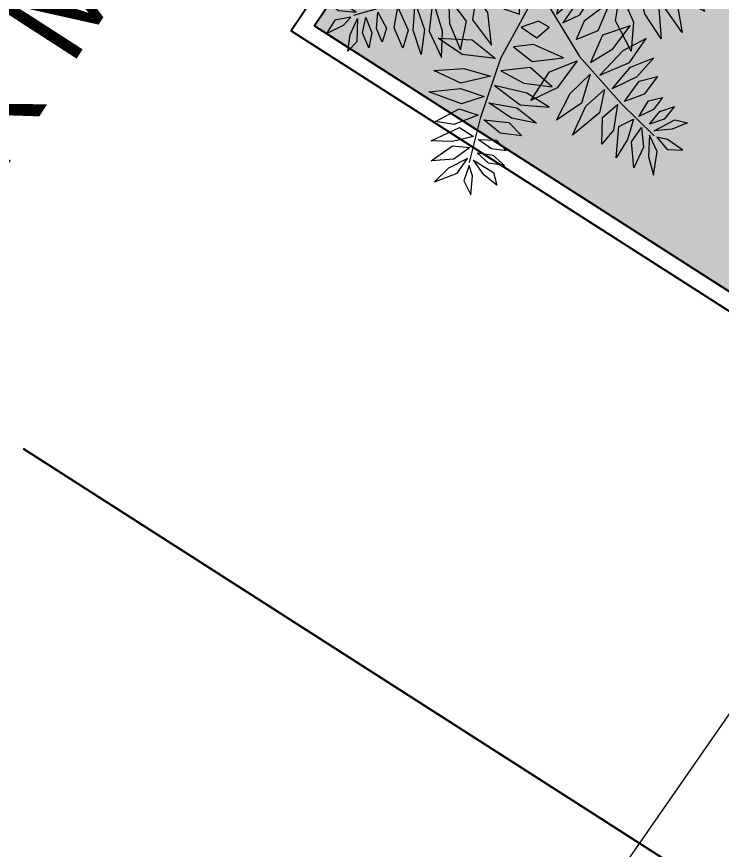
# Model space of a CAD drawing. Header units: inches. Extents: x 249 to 1192, y -18 to 440.
# Drawn here: x 960.49 to 964.75, y 49.97 to 55 of the extents above; entities that cross this region are included whole.
import ezdxf

# ---------------------------------------------------------------- set-up
doc = ezdxf.new("R2010")
doc.units = ezdxf.units.IN
doc.header["$MEASUREMENT"] = 0
for name, color, linetype, lineweight in [('DINDING', 6, 'Continuous', 0), ('RENCANA JALAN', 13, 'Continuous', 15), ('TEXT (KET. RUANG)', 7, 'Continuous', 5), ('VEGETASI', 60, 'Continuous', 0)]:
    doc.layers.add(name, color=color, linetype=linetype, lineweight=lineweight)
for name, color, linetype in [('KANSTEEN', 204, 'Continuous'), ('KENDARAAN', 9, 'Continuous'), ('RUMPUT', 86, 'Continuous')]:
    doc.layers.add(name, color=color, linetype=linetype)
doc.styles.get("Standard").update_dxf_attribs({"font": 'arial.ttf'})
pattern_1 = [(57.36874968947846, (0, 0), (-0.0535506494527033, 0.244197313478704), [0.046875, -0.30667839075]), (12.36874968947846, (0, 0), (-0.05355064946683093, 0.2441973135431277), [0.04687499999999999, -0.203125]), (102.3687496894784, (0, 0), (-0.2441973135431277, -0.05355064946683093), [0.04687499999999999, -0.203125])]

# ---------------------------------------------------------------- blocks, each defined once
blk = doc.blocks.new('TAPAK')
at = {"layer": 'RENCANA JALAN'}
blk.add_lwpolyline([(238.8186076660272, 246.4668074431007), (180.9058510639857, 163.0774370909467, 0.3362561549102545), (181.0457218854317, 159.6889200181071, 4.598988858042809)], format="xyb", dxfattribs=at)
blk = doc.blocks.new('palm')
for p, q in [((-0.4976721973653184, 6.598171261226526), (-0.933268885302823, 6.0083710004983)), ((-0.6328262671158882, 6.022963906478253), (-0.4976721973653184, 6.598171261226526)), ((-1.634780773412785, 6.334208638436394), (-1.367129875099636, 5.833265981898876)), ((-1.227314728472265, 6.098957992406213), (-1.634780773412785, 6.334208638436394)), ((-1.116997261487995, 5.61956896931224), (-1.227314728472265, 6.098957992406213)), ((-0.617978619367932, 5.707567470453796), (-0.07163225590193179, 6.12455317430431)), ((-0.07163225590193179, 6.12455317430431), (-0.3699571186443791, 5.396113719601999)), ((-1.367129875099636, 5.833265981898876), (-1.116997261487995, 5.61956896931224)), ((-0.9542587877367623, 5.466226492339047), (-0.6328262671158882, 6.022963906478253)), ((-0.933268885302823, 6.0083710004983), (-0.9542587877367623, 5.466226492339047)), ((-2.142180098642712, 5.66709308870486), (-1.642042186955223, 5.615879586694064)), ((-1.844592448163894, 5.406202755693812), (-2.142180098642712, 5.66709308870486)), ((-1.642042186955223, 5.615879586694064), (-1.13997760383063, 5.415090486741974)), ((-0.6300786872743629, 4.239817918321933), (-1.062833803312969, 5.548707470559748)), ((-0.8423899533518124, 5.154200153730926), (-0.617978619367932, 5.707567470453796)), ((-0.3023767071572365, 5.277915753482375), (0.2555234852479771, 5.609050492406823)), ((0.2555234852479771, 5.609050492406823), (-0.2464706868631765, 4.810146099145641)), ((-1.13997760383063, 5.415090486741974), (-1.844592448163894, 5.406202755693812)), ((-0.3699571186443791, 5.396113719601999), (-0.8423899533518124, 5.154200153730926)), ((-2.015463505813386, 5.039670203375863), (-1.564459424640518, 5.244467971147969)), ((-1.552841937926132, 4.97052657858876), (-2.015463505813386, 5.039670203375863)), ((-1.564459424640518, 5.244467971147969), (-1.106123740319163, 5.167901186752715)), ((-1.106123740319163, 5.167901186752715), (-1.552841937926132, 4.97052657858876)), ((-0.7476640996319475, 4.812481176661095), (-0.3023767071572365, 5.277915753482375)), ((-0.05832933301280718, 4.830190766806481), (0.4548502279649256, 5.04857919056667)), ((0.4548502279649256, 5.04857919056667), (0.06726810097461566, 4.341979773904313)), ((-1.818871168536134, 4.639138537109829), (-1.415570112745627, 4.831887384614674)), ((-1.415570112745627, 4.831887384614674), (-0.9229482456576079, 4.814705987868365)), ((-0.9229482456576079, 4.814705987868365), (-1.397244204737945, 4.534277813727385)), ((-0.2464706868631765, 4.810146099145641), (-0.7476640996319475, 4.812481176661095)), ((-0.5196406580216717, 4.195851548371138), (-0.05832933301280718, 4.830190766806481)), ((-1.397244204737945, 4.534277813727385), (-1.818871168536134, 4.639138537109829)), ((3.759612747322535, 4.300565249999636), (3.836756547840196, 4.688728821478435)), ((3.836756547840196, 4.688728821478435), (4.042473312336369, 4.229990045118029)), ((4.66819526218751, 4.58286606951151), (4.36819160579762, 4.100602151054773)), ((4.66819526218751, 4.112364666754729), (4.66819526218751, 4.58286606951151)), ((-1.973838966630865, 4.006087751840823), (-1.37867030822963, 4.29591048353177)), ((-1.37867030822963, 4.29591048353177), (-0.7450504778826144, 4.217118887943798)), ((0.06726810097461566, 4.341979773904313), (-0.5196406580216717, 4.195851548371138)), ((0.08528236270649359, 4.173218389929389), (1.113320056872908, 4.40117750952777)), ((1.113320056872908, 4.40117750952777), (0.3620007837307639, 3.805606312627788)), ((4.11961711285403, 3.694794750685105), (3.759612747322535, 4.300565249999636)), ((-0.7450504778826144, 4.217118887943798), (-1.423823369608726, 3.876589591454831)), ((-0.1647095395601355, 2.387528305363958), (-0.6300786872743629, 4.239817918321933)), ((-0.3723027135420125, 3.615908277337439), (0.08528236270649359, 4.173218389929389)), ((3.528181345755002, 3.830063847242855), (3.356750653329073, 4.265277592203347)), ((3.356750653329073, 4.265277592203347), (3.759612747322535, 3.97709557019698)), ((4.042473312336369, 4.229990045118029), (4.11961711285403, 3.694794750685105)), ((4.308190896656015, 3.777132471252116), (4.66819526218751, 4.112364666754729)), ((4.36819160579762, 4.100602151054773), (4.308190896656015, 3.777132471252116)), ((-1.423823369608726, 3.876589591454831), (-1.973838966630865, 4.006087751840823)), ((0.3620007837307639, 3.805606312627788), (-0.3723027135420125, 3.615908277337439)), ((0.4362896165403072, 3.663740057469113), (1.337057836353779, 3.77712472161511)), ((1.337057836353779, 3.77712472161511), (0.6004588954383507, 3.242337611838593)), ((3.228177689365111, 3.477187822849373), (3.108176271096454, 3.894757849629968)), ((3.108176271096454, 3.894757849629968), (3.476752182308701, 3.641863374694367)), ((3.92247189405316, 3.541881825236487), (3.528181345755002, 3.830063847242855)), ((3.759612747322535, 3.97709557019698), (3.92247189405316, 3.541881825236487)), ((4.736767517024418, 3.812420129048405), (4.256761622513295, 3.559525654127356)), ((5.46534779376816, 3.730082297770423), (4.736767517024418, 3.812420129048405)), ((-2.139553081084159, 3.448524336694391), (-1.416803302039625, 3.724073336910806)), ((-1.416803302039625, 3.724073336910806), (-0.5931788827583659, 3.703841017239029)), ((-0.5931788827583659, 3.703841017239029), (-1.385060440705274, 3.379127298641833)), ((-0.2029764914623229, 3.003474968892988), (0.4362896165403072, 3.663740057469113)), ((2.233879828287172, 2.889061152425711), (1.916733080506674, 3.577169372321805)), ((1.916733080506674, 3.577169372321805), (2.516740393301006, 3.089024251370574)), ((2.645313467975939, 3.171361971937586), (2.482454321230762, 3.712438579575974)), ((2.482454321230762, 3.712438579575974), (3.031032470578793, 3.341918726291624)), ((3.356750653329073, 2.665573022095487), (4.273904713889351, 3.694794750685105)), ((3.476752182308701, 3.641863374694367), (3.708183583876234, 3.206649629733874)), ((4.256761622513295, 3.559525654127356), (4.899626663755043, 3.559525654127356)), ((4.899626663755043, 3.559525654127356), (5.46534779376816, 3.730082297770423)), ((-1.385060440705274, 3.379127298641833), (-2.139553081084159, 3.448524336694391)), ((2.096735318627907, 2.853773605340393), (1.351011950493557, 3.324274897386204)), ((1.351011950493557, 3.324274897386204), (1.75387404448702, 2.636166677504661)), ((3.031032470578793, 3.341918726291624), (3.279606852811412, 2.753792055867962)), ((3.708183583876234, 3.206649629733874), (3.228177689365111, 3.477187822849373)), ((4.042473312336369, 3.306631179206306), (4.633909079420846, 3.388968899773317)), ((4.488193024066277, 3.018449046488968), (4.042473312336369, 3.306631179206306)), ((4.633909079420846, 3.388968899773317), (5.268202574981842, 3.124311909166863)), ((-4.72981841400906, 3.025815080181928), (-4.288944109895965, 2.191623139835428)), ((-4.721997476386605, 2.377091974660289), (-4.72981841400906, 3.025815080181928)), ((-3.571471947027021, 2.160465929933707), (-3.25487143821374, 3.164752192489686)), ((-3.25487143821374, 3.164752192489686), (-3.114751398577937, 2.216305081907194)), ((-2.954747219555429, 2.209707923291717), (-2.602557038379018, 3.046488465130096)), ((-2.602557038379018, 3.046488465130096), (-2.507717264961684, 2.141181502054678)), ((-1.423072761535877, 3.242712805164047), (-2.203400601269095, 2.832148121655337)), ((-0.4541646061552456, 3.168293556969729), (-1.423072761535877, 3.242712805164047)), ((-1.406050343139214, 2.83698279048258), (-0.4541646061552456, 3.168293556969729)), ((0.6004588954383507, 3.242337611838593), (-0.2029764914623229, 3.003474968892988)), ((2.516740393301006, 3.089024251370574), (2.911030941584613, 2.365628484389163)), ((3.279606852811412, 2.753792055867962), (2.645313467975939, 3.171361971937586)), ((3.793898819378228, 3.053736704285257), (4.41962076924392, 2.900823778822087)), ((4.042473312336369, 2.618522959310212), (3.793898819378228, 3.053736704285257)), ((5.268202574981842, 3.124311909166863), (4.488193024066277, 3.018449046488968)), ((-5.963019991133478, 2.868088852759684), (-5.670036402327241, 2.195950871449895)), ((-5.532452930870932, 2.463438252350898), (-5.963019991133478, 2.868088852759684)), ((-5.339834720172803, 3.000241265151999), (-4.858150142725208, 2.377664673113031)), ((-5.251887698788778, 2.318598570680479), (-5.339834720172803, 3.000241265151999)), ((-4.21223251792253, 2.364580732944887), (-4.144772779400228, 2.91820146291866)), ((-4.144772779400228, 2.91820146291866), (-3.726630718418164, 2.2292457644362)), ((-2.203400601269095, 2.832148121655337), (-1.406050343139214, 2.83698279048258)), ((-2.088513060327386, 2.214950776804471), (-1.621910723333713, 2.959426342029474)), ((-1.621910723333713, 2.959426342029474), (-1.629497068235651, 1.925700743566267)), ((-0.04439647501567379, 2.466528809149168), (0.8739471554144984, 2.916180688684108)), ((1.751983021385968, 2.884329110966064), (0.852957252995111, 2.374036291235825)), ((0.8739471554144984, 2.916180688684108), (1.751983021385968, 2.884329110966064)), ((1.702444770329748, 2.330340826592874), (0.9910075849620625, 2.818485947544104)), ((0.9910075849620625, 2.818485947544104), (1.308154332742561, 1.995108631104813)), ((2.516740393301006, 1.977464802199393), (2.096735318627907, 2.853773605340393)), ((2.911030941584613, 2.365628484389163), (2.233879828287172, 2.889061152425711)), ((4.41962076924392, 2.900823778822087), (4.985342009968008, 2.583235301513923)), ((-1.166912034386769, 2.639530907326844), (-1.945376749732532, 2.267480721377069)), ((-0.3786929567286279, 2.699125203158474), (-1.166912034386769, 2.639530907326844)), ((-1.073737658793107, 2.130449135060189), (-0.3786929567286279, 2.699125203158474)), ((1.75387404448702, 2.636166677504661), (2.516740393301006, 1.977464802199393)), ((1.985305446054554, 1.336406755799544), (3.356750653329073, 2.665573022095487)), ((3.37389374471968, 2.547947754428606), (4.153903295620694, 2.465610033861594)), ((3.793898819378228, 2.112734009468113), (3.37389374471968, 2.547947754428606)), ((4.985342009968008, 2.583235301513923), (4.042473312336369, 2.618522959310212)), ((-5.211020520946477, 1.906700948922662), (-5.532452930870932, 2.463438252350898)), ((-4.88486326567363, 1.847568974539172), (-5.251887698788778, 2.318598570680479)), ((-4.858150142725208, 2.377664673113031), (-4.88486326567363, 1.847568974539172)), ((-4.541563029735698, 1.75874447239039), (-4.721997476386605, 2.377091974660289)), ((-3.893534402741352, 1.647903793927981), (-4.21223251792253, 2.364580732944887)), ((-1.945376749732532, 2.267480721377069), (-1.073737658793107, 2.130449135060189)), ((0, 0), (-0.1647095395601355, 2.387528305363958)), ((0.852957252995111, 2.374036291235825), (-0.04439647501567379, 2.466528809149168)), ((2.148164482074208, 1.677520264507621), (1.702444770329748, 2.330340826592874)), ((4.153903295620694, 2.465610033861594), (4.599623007365153, 2.130377727662562)), ((-5.670036402327241, 2.195950871449895), (-5.211020520946477, 1.906700948922662)), ((-4.288944109895965, 2.191623139835428), (-4.541563029735698, 1.75874447239039)), ((-3.726630718418164, 2.2292457644362), (-3.893534402741352, 1.647903793927981)), ((-3.31761983789329, 1.485530549674877), (-3.571471947027021, 2.160465929933707)), ((-3.114751398577937, 2.216305081907194), (-3.31761983789329, 1.485530549674877)), ((-2.702573904069141, 1.325954704385367), (-2.954747219555429, 2.209707923291717)), ((-2.507717264961684, 2.141181502054678), (-2.702573904069141, 1.325954704385367)), ((-2.158274885034189, 1.194815945025766), (-2.088513060327386, 2.214950776804471)), ((1.171009712372324, 1.859839534547064), (0.2795702888979577, 2.195071730035124)), ((0.2795702888979577, 2.195071730035124), (0.905292238749098, 1.424625789572019)), ((2.945317124365829, 2.130377727662562), (3.656754309718963, 2.012752459995681)), ((3.476752182308701, 1.589301230720594), (2.945317124365829, 2.130377727662562)), ((3.656754309718963, 2.012752459995681), (4.36819160579762, 1.236425206327112)), ((4.599623007365153, 2.130377727662562), (3.793898819378228, 2.112734009468113)), ((-5.895509990659775, 1.986593325666036), (-6.302976035614847, 1.751342679635854)), ((-5.42518815814401, 1.842436498060124), (-5.895509990659775, 1.986593325666036)), ((-5.735321480897255, 1.732663830844103), (-5.42518815814401, 1.842436498060124)), ((-3.986829340603435, 1.574244785515475), (-5.336738517202321, 1.853912609163672)), ((-1.629497068235651, 1.925700743566267), (-2.158274885034189, 1.194815945025766)), ((-1.025163352343952, 1.944043922194396), (-1.761202769193915, 1.339650866197189)), ((-0.3098023023630958, 1.877444393816404), (-1.025163352343952, 1.944043922194396)), ((-0.7811159782140749, 1.496318935518502), (-0.3098023023630958, 1.877444393816404)), ((1.471013368762215, 1.207018861736287), (1.171009712372324, 1.859839534547064)), ((1.308154332742561, 1.995108631104813), (2.148164482074208, 1.677520264507621)), ((-6.302976035614847, 1.751342679635854), (-5.735321480897255, 1.732663830844103)), ((-5.684515499291592, 1.385889541576034), (-5.25959471668466, 1.720295736056869)), ((-5.25959471668466, 1.720295736056869), (-5.604205195486429, 1.105637505694176)), ((-5.324072171963053, 1.267372290240019), (-5.028595634372323, 1.626019361516228)), ((-5.028595634372323, 1.626019361516228), (-5.081023283695686, 1.140462731345906)), ((-4.892322295054328, 1.190024009920307), (-4.631131829533842, 1.60805635813449)), ((-4.631131829533842, 1.60805635813449), (-4.625421894103056, 1.057089880167041)), ((-2.150014985614689, 1.051121549564414), (-3.986829340603435, 1.574244785515475)), ((2.49959741262137, 1.677520264507621), (3.391036836095736, 1.454032134162844)), ((3.108176271096454, 1.101156109769363), (2.49959741262137, 1.677520264507621)), ((4.36819160579762, 1.236425206327112), (3.476752182308701, 1.589301230720594)), ((-5.978936646497459, 0.9783641565154539), (-5.684515499291592, 1.385889541576034)), ((-5.372214159142459, 0.7743925004615448), (-5.324072171963053, 1.267372290240019)), ((-4.409702778793871, 0.9539916465437273), (-4.024657330694026, 1.463326832061284)), ((-4.024657330694026, 1.463326832061284), (-4.069136837584665, 0.7052276195172453)), ((-3.933543806037051, 0.6350489748292603), (-3.504209824342979, 1.338212532849866)), ((-3.504209824342979, 1.338212532849866), (-3.618940379703417, 0.4900660355197033)), ((-1.761202769193915, 1.339650866197189), (-0.7811159782140749, 1.496318935518502)), ((-0.7539706467068754, 1.272797924568295), (-1.432113603339531, 1.115876441996079)), ((-0.1830857095337706, 1.250021619198378), (-0.7539706467068754, 1.272797924568295)), ((0, 0), (1.985305446054554, 1.336406755799544)), ((0.7252900006278651, 1.289356582317851), (0.245284216827713, 1.17173131465097)), ((0.9910075849620625, 0.7835676324611995), (0.7252900006278651, 1.289356582317851)), ((0.905292238749098, 1.424625789572019), (1.471013368762215, 1.207018861736287)), ((2.113878410018515, 1.271712864123401), (2.962460215741885, 0.7012299118941883)), ((2.482454321230762, 0.4483354369731387), (2.113878410018515, 1.271712864123401)), ((3.391036836095736, 1.454032134162844), (3.939614874732797, 0.7306362564850133)), ((-5.604205195486429, 1.105637505694176), (-5.978936646497459, 0.9783641565154539)), ((-5.081023283695686, 1.140462731345906), (-5.372214159142459, 0.7743925004615448)), ((-4.927047328921617, 0.744380687494413), (-4.892322295054328, 1.190024009920307)), ((-4.625421894103056, 1.057089880167041), (-4.927047328921617, 0.744380687494413)), ((-2.970904999456252, 1.190828754770337), (-3.519808080163784, 0.3889391998236533)), ((-3.159924387611682, 0.2008161129924702), (-2.970904999456252, 1.190828754770337)), ((-2.526857438802836, 1.021604938650853), (-2.869356804716517, 0.3091899700229988)), ((-2.381891991535667, 0.1353405039553763), (-2.526857438802836, 1.021604938650853)), ((0, 0), (-2.150014985614689, 1.051121549564414)), ((-1.432113603339531, 1.115876441996079), (-0.7429696992912795, 0.9278518862993224)), ((-0.7429696992912795, 0.9278518862993224), (-0.1830857095337706, 1.250021619198378)), ((-0.3083612012851518, 1.032354797702283), (-0.6307164827303495, 0.8520507664215984)), ((-0.3859491669427371, 0.7102794997190358), (-0.3083612012851518, 1.032354797702283)), ((0.245284216827713, 1.17173131465097), (0.4424294356285827, 0.8659054637537338)), ((3.939614874732797, 0.7306362564850133), (3.108176271096454, 1.101156109769363)), ((-4.456293287876179, 0.2936491722502979), (-4.409702778793871, 0.9539916465437273)), ((-0.6307164827303495, 0.8520507664215984), (-0.7404420985549223, 0.3718790295970393)), ((0.4424294356285827, 0.8659054637537338), (0.9910075849620625, 0.7835676324611995)), ((2.04077305807732, 0.855420863837935), (1.686408216963173, -0.07169325664290227)), ((2.1961731754418, -0.08420449835830368), (2.04077305807732, 0.855420863837935)), ((-4.069136837584665, 0.7052276195172453), (-4.456293287876179, 0.2936491722502979)), ((-4.056286161590833, -0.1286451463383855), (-3.933543806037051, 0.6350489748292603)), ((-1.780815781850833, 0.6704255320801167), (-2.1961731754418, 0.08420438764733262)), ((-1.686408216963173, 0.07169314593193121), (-1.780815781850833, 0.6704255320801167)), ((-0.7404420985549223, 0.3718790295970393), (-0.3859491669427371, 0.7102794997190358)), ((1.471680944974651, 0.6439815430785529), (1.185399134919862, 0.04979753190127667)), ((1.479260647349292, 0.01655865774955601), (1.471680944974651, 0.6439815430785529)), ((2.936384223983623, 0.5510052261670353), (2.381891880824696, -0.1353405039553763)), ((2.869356804716517, -0.3091900807339698), (2.936384223983623, 0.5510052261670353)), ((2.962460215741885, 0.7012299118941883), (3.37389374471968, -0.07509723106340971)), ((-3.618940379703417, 0.4900660355197033), (-4.056286161590833, -0.1286451463383855)), ((-3.519808080163784, 0.3889391998236533), (-3.554412551762653, -0.4921267757454189)), ((-2.869356804716517, 0.3091899700229988), (-2.936384334694594, -0.5510053368780063)), ((-1.36266707831237, 0.3488284976483556), (-1.479260647349292, -0.01655876846052706)), ((-0.9711108247429365, -0.04979753190127667), (-1.36266707831237, 0.3488284976483556)), ((0.913863784444402, 0.442454234478646), (0.7252900006278651, 0.1248657571704825)), ((1.00815067635267, 0.1248657571704825), (0.913863784444402, 0.442454234478646)), ((3.37389374471968, -0.07509723106340971), (2.482454321230762, 0.4483354369731387)), ((3.554412551762653, 0.4921267757454189), (3.159924387611682, -0.2008161129924702)), ((3.519808080163784, -0.3889393105346244), (3.554412551762653, 0.4921267757454189)), ((-3.554412551762653, -0.4921267757454189), (-3.159924387611682, 0.2008161129924702)), ((-3.37389374471968, 0.07509723106340971), (-2.482454321230762, -0.4483355476841098)), ((-2.962460215741885, -0.7012300226051593), (-3.37389374471968, 0.07509723106340971)), ((-2.936384334694594, -0.5510053368780063), (-2.381891991535667, 0.1353405039553763)), ((-2.1961731754418, 0.08420438764733262), (-2.04077305807732, -0.855420863837935)), ((-2.04077305807732, -0.855420863837935), (-1.686408216963173, 0.07169314593193121)), ((0, 0), (-1.985305446054554, -1.336406755799544)), ((0, 0), (0.1647095395601355, -2.387528305363958)), ((0, 0), (2.150014874903718, -1.051121549564414)), ((0.7252900006278651, 0.1248657571704825), (0.8710060559824342, -0.3456355348898796)), ((0.8710060559824342, -0.3456355348898796), (1.00815067635267, 0.1248657571704825)), ((1.185399134919862, 0.04979753190127667), (1.174093294495833, -0.4664538760116557)), ((1.174093294495833, -0.4664538760116557), (1.479260647349292, 0.01655865774955601)), ((3.618940379703417, -0.4900661462306743), (4.056286161590833, 0.1286451463383855)), ((4.056286161590833, 0.1286451463383855), (3.93354369532608, -0.6350490855402313)), ((-1.479260647349292, -0.01655876846052706), (-1.043104324620799, -0.6675066851894371)), ((-1.043104324620799, -0.6675066851894371), (-0.9711108247429365, -0.04979753190127667)), ((1.686408216963173, -0.07169325664290227), (1.780815781850833, -0.6704255320801167)), ((1.780815781850833, -0.6704255320801167), (2.1961731754418, -0.08420449835830368)), ((2.381891880824696, -0.1353405039553763), (2.526857438802836, -1.021604938650853)), ((3.159924387611682, -0.2008161129924702), (2.970904999456252, -1.190828754770337)), ((-2.482454321230762, -0.4483355476841098), (-2.113878410018515, -1.271712864123401)), ((2.526857438802836, -1.021604938650853), (2.869356804716517, -0.3091900807339698)), ((2.970904999456252, -1.190828754770337), (3.519808080163784, -0.3889393105346244)), ((3.504209824342979, -1.338212532849866), (3.618940379703417, -0.4900661462306743)), ((4.069136837584665, -0.7052276195172453), (4.456293287876179, -0.2936492829612689)), ((4.456293287876179, -0.2936492829612689), (4.409702778793871, -0.9539917572401464)), ((-3.939614985443768, -0.7306363671959843), (-3.108176271096454, -1.101156109769363)), ((-3.391036836095736, -1.454032134162844), (-3.939614985443768, -0.7306363671959843)), ((-2.113878410018515, -1.271712864123401), (-2.962460215741885, -0.7012300226051593)), ((-0.2709988539136248, -0.6424173334235093), (-0.8195768925361335, -0.5600796128419461)), ((-0.8195768925361335, -0.5600796128419461), (-0.5538594189129071, -1.065868562684045)), ((-0.07385352440178394, -0.9482431843207451), (-0.2709988539136248, -0.6424173334235093)), ((3.93354369532608, -0.6350490855402313), (3.504209824342979, -1.338212532849866)), ((4.024657330694026, -1.463326832061284), (4.069136837584665, -0.7052276195172453)), ((4.625421894103056, -1.057089990878012), (4.927047328921617, -0.744380687494413)), ((4.927047328921617, -0.744380687494413), (4.892322295054328, -1.190024009920307)), ((-0.5538594189129071, -1.065868562684045), (-0.07385352440178394, -0.9482431843207451)), ((0.5286813891143538, -0.8161079318524571), (0.1830857095337706, -1.250021619198378)), ((0.8921069997013547, -0.7982880753843347), (0.5286813891143538, -0.8161079318524571)), ((0.7539705359959044, -1.272797924568295), (0.8921069997013547, -0.7982880753843347)), ((4.409702778793871, -0.9539917572401464), (4.024657330694026, -1.463326832061284)), ((5.081023283695686, -1.140462731345906), (5.372214159142459, -0.7743926111725159)), ((5.372214159142459, -0.7743926111725159), (5.324072171963053, -1.26737240095099)), ((5.604205084775458, -1.105637505694176), (5.978936535786488, -0.978364267226425)), ((5.978936535786488, -0.978364267226425), (5.684515499291592, -1.385889652287005)), ((-4.36819160579762, -1.236425317038083), (-3.476752182308701, -1.589301230720594)), ((-3.656754420429934, -2.012752459995681), (-4.36819160579762, -1.236425317038083)), ((-3.108176271096454, -1.101156109769363), (-2.49959741262137, -1.677520264507621)), ((-0.905292238749098, -1.424625789572019), (-1.471013479473186, -1.207018972447258)), ((-1.471013479473186, -1.207018972447258), (-1.171009823083295, -1.859839534547064)), ((0.1830857095337706, -1.250021619198378), (0.7539705359959044, -1.272797924568295)), ((1.629497068235651, -1.925700743566267), (2.158274774323218, -1.194815945025766)), ((2.158274774323218, -1.194815945025766), (2.088513060327386, -2.214950776804471)), ((2.150014874903718, -1.051121549564414), (3.986829340603435, -1.574244896226446)), ((4.631131829533842, -1.60805635813449), (4.625421894103056, -1.057089990878012)), ((4.892322295054328, -1.190024009920307), (4.631131829533842, -1.60805635813449)), ((5.028595523661352, -1.626019361516228), (5.081023283695686, -1.140462731345906)), ((5.25959471668466, -1.720295736056869), (5.604205084775458, -1.105637505694176)), ((-2.49959741262137, -1.677520264507621), (-3.391036836095736, -1.454032134162844)), ((-1.985305446054554, -1.336406755799544), (-3.356750764040044, -2.665573132806458)), ((-0.2795703995943768, -2.195071730035124), (-0.905292238749098, -1.424625789572019)), ((0.7811159782140749, -1.496319046229473), (0.3098023023630958, -1.877444504527375)), ((1.761202658482944, -1.339650866197189), (0.7811159782140749, -1.496319046229473)), ((1.025163352343952, -1.944044032905367), (1.761202658482944, -1.339650866197189)), ((2.507717264961684, -2.141181502054678), (2.702573793372721, -1.325954704385367)), ((2.702573793372721, -1.325954704385367), (2.954747108844458, -2.209708034002688)), ((3.114751287866966, -2.216305081907194), (3.31761983789329, -1.485530549674877)), ((3.31761983789329, -1.485530549674877), (3.571471947027021, -2.160465929933707)), ((5.324072171963053, -1.26737240095099), (5.028595523661352, -1.626019361516228)), ((5.684515499291592, -1.385889652287005), (5.25959471668466, -1.720295736056869)), ((-3.476752182308701, -1.589301230720594), (-2.945317124365829, -2.130377838358982)), ((-1.308154332742561, -1.995108631104813), (-2.148164592785179, -1.677520264507621)), ((-2.148164592785179, -1.677520264507621), (-1.702444881040719, -2.330340937303845)), ((3.726630718418164, -2.229245875147171), (3.893534292030381, -1.647903904638952)), ((3.893534292030381, -1.647903904638952), (4.21223251792253, -2.364580732944887)), ((3.986829340603435, -1.574244896226446), (5.336738517202321, -1.853912719874643)), ((4.288943999184994, -2.191623139835428), (4.541562919024727, -1.75874447239039)), ((4.541562919024727, -1.75874447239039), (4.721997476386605, -2.377091974660289)), ((5.735321480897255, -1.732663830844103), (5.42518815814401, -1.842436498060124)), ((6.302976035614847, -1.751342679635854), (5.735321480897255, -1.732663830844103)), ((5.895509879948804, -1.986593325666036), (6.302976035614847, -1.751342679635854)), ((-1.75387404448702, -2.636166788215633), (-2.516740503997426, -1.977464912910364)), ((-2.516740503997426, -1.977464912910364), (-2.096735318627907, -2.853773605340393)), ((-0.9910075849620625, -2.818486058255075), (-1.308154332742561, -1.995108631104813)), ((-1.171009823083295, -1.859839534547064), (-0.2795703995943768, -2.195071730035124)), ((0.3098023023630958, -1.877444504527375), (1.025163352343952, -1.944044032905367)), ((1.621910723333713, -2.959426342029474), (1.629497068235651, -1.925700743566267)), ((4.858150142725208, -2.377664673113031), (4.88486326567363, -1.847569085235591)), ((4.88486326567363, -1.847569085235591), (5.251887698788778, -2.318598570680479)), ((5.670036402327241, -2.195950982160866), (5.211020410235506, -1.906700948922662)), ((5.211020410235506, -1.906700948922662), (5.532452930870932, -2.463438363061869)), ((5.42518815814401, -1.842436498060124), (5.895509879948804, -1.986593325666036)), ((-4.599623007365153, -2.130377838358982), (-3.793898930089199, -2.112734009468113)), ((-4.153903295620694, -2.465610033861594), (-4.599623007365153, -2.130377838358982)), ((-3.793898930089199, -2.112734009468113), (-3.37389374471968, -2.547947754428606)), ((-2.945317124365829, -2.130377838358982), (-3.656754420429934, -2.012752459995681)), ((1.073737658793107, -2.13044924577116), (0.3786928460176568, -2.699125203158474)), ((1.945376639021561, -2.267480721377069), (1.073737658793107, -2.13044924577116)), ((2.088513060327386, -2.214950776804471), (1.621910723333713, -2.959426342029474)), ((2.602557038379018, -3.046488465130096), (2.507717264961684, -2.141181502054678)), ((2.954747108844458, -2.209708034002688), (2.602557038379018, -3.046488465130096)), ((3.25487143821374, -3.164752303200657), (3.114751287866966, -2.216305081907194)), ((3.571471947027021, -2.160465929933707), (3.25487143821374, -3.164752303200657)), ((4.144772779400228, -2.91820146291866), (3.726630718418164, -2.229245875147171)), ((4.72981841400906, -3.025815190892899), (4.288943999184994, -2.191623139835428)), ((5.963019991133478, -2.868088852759684), (5.670036402327241, -2.195950982160866)), ((-3.37389374471968, -2.547947754428606), (-4.153903295620694, -2.465610033861594)), ((-2.516740503997426, -3.089024362081545), (-2.911030941584613, -2.365628484389163)), ((-2.911030941584613, -2.365628484389163), (-2.233879938998143, -2.889061263136682)), ((-1.751983021385968, -2.884329110966064), (-0.852957252995111, -2.374036291235825)), ((-1.702444881040719, -2.330340937303845), (-0.9910075849620625, -2.818486058255075)), ((0.04439636430470273, -2.466528809149168), (-0.8739471554144984, -2.916180799395079)), ((-0.852957252995111, -2.374036291235825), (0.04439636430470273, -2.466528809149168)), ((0.1647095395601355, -2.387528305363958), (0.6300786872743629, -4.239817918321933)), ((1.166911923675798, -2.639530907326844), (1.945376639021561, -2.267480721377069)), ((4.21223251792253, -2.364580732944887), (4.144772779400228, -2.91820146291866)), ((4.721997476386605, -2.377091974660289), (4.72981841400906, -3.025815190892899)), ((5.339834720172803, -3.00024137586297), (4.858150142725208, -2.377664673113031)), ((5.251887698788778, -2.318598570680479), (5.339834720172803, -3.00024137586297)), ((5.532452930870932, -2.463438363061869), (5.963019991133478, -2.868088852759684)), ((-4.985342009968008, -2.583235412224894), (-4.042473312336369, -2.618522959310212)), ((-4.41962076924392, -2.900823778822087), (-4.985342009968008, -2.583235412224894)), ((-3.356750764040044, -2.665573132806458), (-4.273904713889351, -3.694794750685105)), ((-4.042473312336369, -2.618522959310212), (-3.793898930089199, -3.053736704285257)), ((-3.031032470578793, -3.341918837002595), (-3.279606963522383, -2.753792055867962)), ((-3.279606963522383, -2.753792055867962), (-2.645313467975939, -3.171362082648557)), ((-1.351011950493557, -3.324275008097175), (-1.75387404448702, -2.636166788215633)), ((0.3786928460176568, -2.699125203158474), (1.166911923675798, -2.639530907326844)), ((-3.793898930089199, -3.053736704285257), (-4.41962076924392, -2.900823778822087)), ((-2.233879938998143, -2.889061263136682), (-1.916733191217645, -3.577169483018224)), ((-2.096735318627907, -2.853773605340393), (-1.351011950493557, -3.324275008097175)), ((-0.8739471554144984, -2.916180799395079), (-1.751983021385968, -2.884329110966064)), ((-0.6004590061347699, -3.242337611838593), (0.2029764914623229, -3.003474968892988)), ((0.2029764914623229, -3.003474968892988), (-0.4362897272512782, -3.663740168180084)), ((1.406050343139214, -2.836982901193551), (0.4541646061552456, -3.1682936676807)), ((2.203400601269095, -2.832148232351756), (1.406050343139214, -2.836982901193551)), ((1.423072761535877, -3.242712915875018), (2.203400601269095, -2.832148232351756)), ((-5.268202574981842, -3.124311909166863), (-4.488193024066277, -3.018449157199939)), ((-4.633909079420846, -3.388968899773317), (-5.268202574981842, -3.124311909166863)), ((-4.488193024066277, -3.018449157199939), (-4.042473312336369, -3.306631179206306)), ((-3.476752182308701, -3.641863374694367), (-3.708183583876234, -3.206649629733874)), ((-3.708183583876234, -3.206649629733874), (-3.228177689365111, -3.477187933560344)), ((-2.645313467975939, -3.171362082648557), (-2.482454321230762, -3.712438579575974)), ((-1.916733191217645, -3.577169483018224), (-2.516740503997426, -3.089024362081545)), ((-1.337057836353779, -3.777124832326081), (-0.6004590061347699, -3.242337611838593)), ((0.4541646061552456, -3.1682936676807), (1.423072761535877, -3.242712915875018)), ((-4.042473312336369, -3.306631179206306), (-4.633909079420846, -3.388968899773317)), ((-3.228177689365111, -3.477187933560344), (-3.108176271096454, -3.894757849629968)), ((-2.482454321230762, -3.712438579575974), (-3.031032470578793, -3.341918837002595)), ((0.5931788827583659, -3.703841017239029), (1.385060440705274, -3.379127298641833)), ((1.385060440705274, -3.379127298641833), (2.139552970373188, -3.448524336694391)), ((2.139552970373188, -3.448524336694391), (1.416803302039625, -3.724073336910806)), ((-4.899626663755043, -3.559525654127356), (-5.46534779376816, -3.730082408481394)), ((-5.46534779376816, -3.730082408481394), (-4.736767517024418, -3.812420129048405)), ((-4.256761733224266, -3.559525654127356), (-4.899626663755043, -3.559525654127356)), ((-4.736767517024418, -3.812420129048405), (-4.256761733224266, -3.559525654127356)), ((-4.042473312336369, -4.229990045118029), (-4.11961711285403, -3.694794750685105)), ((-4.11961711285403, -3.694794750685105), (-3.759612747322535, -4.300565249999636)), ((-3.759612747322535, -3.97709557019698), (-3.92247189405316, -3.541881825236487)), ((-3.92247189405316, -3.541881825236487), (-3.528181345755002, -3.830063957953826)), ((-3.108176271096454, -3.894757849629968), (-3.476752182308701, -3.641863374694367)), ((-0.4362897272512782, -3.663740168180084), (-1.337057836353779, -3.777124832326081)), ((-0.3620007837307639, -3.805606312627788), (0.3723027135420125, -3.61590838804841)), ((0.3723027135420125, -3.61590838804841), (-0.08528247341746464, -4.173218389929389)), ((1.416803302039625, -3.724073336910806), (0.5931788827583659, -3.703841017239029)), ((-4.308190896656015, -3.777132471252116), (-4.66819526218751, -4.1123647774657)), ((-4.36819160579762, -4.100602151054773), (-4.308190896656015, -3.777132471252116)), ((-3.356750764040044, -4.265277702914318), (-3.759612747322535, -3.97709557019698)), ((-3.528181345755002, -3.830063957953826), (-3.356750764040044, -4.265277702914318)), ((-1.113320167583879, -4.40117750952777), (-0.3620007837307639, -3.805606312627788)), ((0.7450504778826144, -4.217118998640217), (1.423823369608726, -3.876589702165802)), ((1.973838966630865, -4.006087862551794), (1.37867030822963, -4.29591048353177)), ((1.423823369608726, -3.876589702165802), (1.973838966630865, -4.006087862551794)), ((-4.66819526218751, -4.58286606951151), (-4.36819160579762, -4.100602151054773)), ((-4.66819526218751, -4.1123647774657), (-4.66819526218751, -4.58286606951151)), ((-3.836756547840196, -4.688728932189406), (-4.042473312336369, -4.229990045118029)), ((-0.08528247341746464, -4.173218389929389), (-1.113320167583879, -4.40117750952777)), ((-0.06726810097461566, -4.341979884615284), (0.5196405473107006, -4.195851548371138)), ((0.5196405473107006, -4.195851548371138), (0.05832922230183613, -4.830190766806481)), ((0.6300786872743629, -4.239817918321933), (1.062833803312969, -5.548707470559748)), ((1.37867030822963, -4.29591048353177), (0.7450504778826144, -4.217118998640217)), ((-3.759612747322535, -4.300565249999636), (-3.836756547840196, -4.688728932189406)), ((-0.4548502279649256, -5.048579301277641), (-0.06726810097461566, -4.341979884615284)), ((0.9229482456576079, -4.814705987868365), (1.397244204737945, -4.534277813727385)), ((1.397244204737945, -4.534277813727385), (1.818871057825163, -4.639138537109829)), ((1.818871057825163, -4.639138537109829), (1.415570112745627, -4.831887384614674)), ((0.05832922230183613, -4.830190766806481), (-0.4548502279649256, -5.048579301277641)), ((-0.2555235959589481, -5.609050492406823), (0.2464706868631765, -4.810146099145641)), ((0.2464706868631765, -4.810146099145641), (0.7476640996319475, -4.812481176661095)), ((0.7476640996319475, -4.812481176661095), (0.3023765964462655, -5.277915753482375)), ((1.415570112745627, -4.831887384614674), (0.9229482456576079, -4.814705987868365)), ((1.106123740319163, -5.167901186752715), (1.552841937926132, -4.970526689299732)), ((1.552841937926132, -4.970526689299732), (2.015463395102415, -5.039670203375863)), ((0.3023765964462655, -5.277915753482375), (-0.2555235959589481, -5.609050492406823)), ((0.3699570079479599, -5.396113719601999), (0.8423899533518124, -5.154200153730926)), ((0.8423899533518124, -5.154200153730926), (0.617978619367932, -5.707567470453796)), ((1.564459424640518, -5.244467971147969), (1.106123740319163, -5.167901186752715)), ((2.015463395102415, -5.039670203375863), (1.564459424640518, -5.244467971147969)), ((0.07163214519096073, -6.12455317430431), (0.3699570079479599, -5.396113719601999)), ((0.9542587877367623, -5.466226603050018), (0.6328262671158882, -6.022964017189224)), ((0.933268885302823, -6.008371111209271), (0.9542587877367623, -5.466226603050018)), ((1.13997760383063, -5.415090486741974), (1.844592337452923, -5.406202755693812)), ((1.642042186955223, -5.615879697405035), (1.13997760383063, -5.415090486741974)), ((1.844592337452923, -5.406202755693812), (2.14217998793174, -5.66709308870486)), ((0.617978619367932, -5.707567470453796), (0.07163214519096073, -6.12455317430431)), ((1.367129875099636, -5.833265981898876), (1.116997261487995, -5.61956896931224)), ((1.116997261487995, -5.61956896931224), (1.227314617761294, -6.098958103117184)), ((2.14217998793174, -5.66709308870486), (1.642042186955223, -5.615879697405035)), ((0.4976721973653184, -6.598171261226526), (0.933268885302823, -6.008371111209271)), ((0.6328262671158882, -6.022964017189224), (0.4976721973653184, -6.598171261226526)), ((1.634780773412785, -6.334208749147365), (1.367129875099636, -5.833265981898876)), ((1.227314617761294, -6.098958103117184), (1.634780773412785, -6.334208749147365))]:
    blk.add_line(p, q)

msp = doc.modelspace()

# ---------------------------------------------------------------- hatches: boundary and pattern name
at = {"layer": 'RUMPUT'}
h = msp.add_hatch(dxfattribs=at)
h.set_pattern_fill('GRASS', color=256, scale=0.25, angle=-32.63125031052153, style=0)
h.set_pattern_definition(pattern_1)
edge = h.paths.add_edge_path(flags=17)
edge.add_line((928.2641801358429, 87.77966679945874), (928.2102571162511, 87.69545095796715))
edge.add_line((928.2102571162511, 87.69545095796715), (927.4523145428277, 88.18075813429114))
edge.add_line((927.4523145428277, 88.18075813429114), (927.9376217191518, 88.93870070771442))
edge.add_line((927.9376217191518, 88.93870070771442), (944.9810419464964, 115.3713075449288))
edge.add_line((944.9810419464964, 115.3713075449288), (944.6881731201454, 115.5588301200329))
edge.add_line((944.6881731201454, 115.5588301200329), (940.4070226355534, 108.5805976980109))
edge.add_line((940.4070226355534, 108.5805976980109), (924.7936289507031, 90.12836316794235))
edge.add_line((924.7936289507031, 90.12836316794235), (906.9246372932737, 96.97757937312682))
edge.add_line((906.9246372932737, 96.97757937312682), (902.6198956972332, 99.28170147302345))
edge.add_line((902.6198956972332, 99.28170147302345), (887.5537847216924, 69.67303889785137))
edge.add_line((887.5537847216924, 69.67303889785137), (887.5839640358097, 69.65371522052908))
edge.add_line((887.5839640358097, 69.65371522052908), (891.466421446403, 75.71725580791895))
edge.add_line((891.466421446403, 75.71725580791895), (893.1507382762345, 74.6387954160869))
edge.add_line((893.1507382762345, 74.6387954160869), (895.8468892558133, 78.84958749066337))
edge.add_line((895.8468892558133, 78.84958749066337), (898.4575803420505, 77.17797388332485))
edge.add_line((898.4575803420505, 77.17797388332485), (900.9840555867966, 75.56028329557753))
edge.add_line((900.9840555867966, 75.56028329557753), (903.1766002224103, 74.15640695535856))
edge.add_line((903.1766002224103, 74.15640695535856), (906.0370060762891, 72.32490212008338))
edge.add_line((906.0370060762891, 72.32490212008338), (908.5634813210349, 70.70721153233623))
edge.add_line((908.5634813210349, 70.70721153233623), (911.0899565657808, 69.08952094458907))
edge.add_arc((911.5752637421049, 69.84746351801277), 0.8999999999999068, 237.3687496894809, 417.3687496894814)
edge.add_line((912.060570918429, 70.60540609143649), (909.5340956736832, 72.22309667918358))
edge.add_line((909.5340956736832, 72.22309667918358), (907.0076204289373, 73.84078726693082))
edge.add_line((907.0076204289373, 73.84078726693082), (905.4287087104201, 74.85175724624926))
edge.add_line((905.4287087104201, 74.85175724624926), (904.4811451841913, 75.45847785467842))
edge.add_line((904.4811451841913, 75.45847785467842), (901.9546699394457, 77.07616844242597))
edge.add_line((901.9546699394457, 77.07616844242597), (899.4281946946996, 78.69385903017334))
edge.add_line((899.4281946946996, 78.69385903017334), (896.8175036084624, 80.36547263751206))
edge.add_line((896.8175036084624, 80.36547263751206), (899.5136545880416, 84.57626471208866))
edge.add_line((899.5136545880416, 84.57626471208866), (897.8293377582106, 85.65472510392057))
edge.add_line((897.8293377582106, 85.65472510392057), (901.711795168804, 91.71826569131034))
edge.add_line((901.711795168804, 91.71826569131034), (903.396111998635, 90.63980529947843))
edge.add_line((903.396111998635, 90.63980529947843), (906.0922629782137, 94.85059737405518))
edge.add_line((906.0922629782137, 94.85059737405518), (921.3353302881803, 85.09053082797953))
edge.add_line((921.3353302881803, 85.09053082797953), (926.4724966191636, 81.8012266328933))
edge.add_line((926.4724966191636, 81.8012266328933), (923.7225291895686, 77.50638515495434))
edge.add_line((923.7225291895686, 77.50638515495434), (919.4630514694381, 70.79575980628869))
edge.add_line((919.4630514694381, 70.79575980628869), (919.6768221338964, 70.6588834238465))
edge.add_line((919.6768221338964, 70.6588834238465), (925.0547665600768, 78.97698642392996))
edge.add_arc((932.3615963517668, 73.22370576023272), 9.300000000000063, 66.3350080141156, 141.7836714338509, ccw=False)
edge.add_line((936.0945068641443, 81.74165029554075), (936.5596564253326, 82.46811112825382))
edge.add_line((936.5596564253326, 82.46811112825382), (928.2641801358429, 87.77966679945874))
edge = h.paths.add_edge_path()
edge.add_arc((902.0036540352788, 51.04019550044824), 2.899999999999944, 21.48045213667681, 57.36874968948014)
edge.add_line((903.5674216034345, 53.48245490370259), (886.5721298860624, 64.36446275412109))
edge.add_line((886.5721298860624, 64.36446275412109), (889.2682808656411, 68.575254828697))
edge.add_line((889.2682808656411, 68.575254828697), (887.5537847216924, 69.67303889785137))
edge.add_line((887.5537847216924, 69.67303889785137), (884.8649772892379, 64.38886223630908))
edge.add_line((884.8649772892379, 64.38886223630908), (899.8177184374615, 52.38925393144922))
edge.add_line((899.8177184374615, 52.38925393144922), (892.7388052037916, 34.03850843705635))
edge.add_line((892.7388052037916, 34.03850843705635), (893.045840120689, 33.8974270920169))
edge.add_line((893.045840120689, 33.8974270920169), (904.7022274439962, 52.10212843513062))
edge = h.paths.add_edge_path()
edge.add_arc((936.7399936000423, 45.06376926786742), 1.89999999999996, 57.36874968947894, 147.3687496894797)
edge.add_line((935.1398926117033, 46.08830664010732), (918.367172414215, 19.89302387901222))
edge.add_line((918.367172414215, 19.89302387901222), (918.7450692695429, 19.62800377191144))
edge.add_line((918.7450692695429, 19.62800377191144), (936.7549778665605, 42.71331442345686))
edge.add_line((936.7549778665605, 42.71331442345686), (952.0053637954163, 30.06494154661328))
edge.add_line((952.0053637954163, 30.06494154661328), (952.4805707531593, 32.5023109921315))
edge.add_line((952.4805707531593, 32.5023109921315), (994.0278929164667, 85.51311961030572))
edge.add_line((994.0278929164667, 85.51311961030572), (953.000433015902, 112.1961135678978))
edge.add_line((953.000433015902, 112.1961135678978), (949.1372720901161, 114.3550084164287))
edge.add_line((949.1372720901161, 114.3550084164287), (945.2741111643297, 116.5139032649596))
edge.add_line((945.2741111643297, 116.5139032649596), (940.4070226355534, 108.5805976980109))
edge.add_line((940.4070226355534, 108.5805976980109), (924.7936289507031, 90.12836316794235))
edge.add_line((924.7936289507031, 90.12836316794235), (906.9246372932737, 96.97757937312682))
edge.add_line((906.9246372932737, 96.97757937312682), (902.6198956972332, 99.28170147302345))
edge.add_line((902.6198956972332, 99.28170147302345), (887.5537847216924, 69.67303889785137))
edge.add_line((887.5537847216924, 69.67303889785137), (887.5839640358097, 69.65371522052908))
edge.add_line((887.5839640358097, 69.65371522052908), (891.466421446403, 75.71725580791895))
edge.add_line((891.466421446403, 75.71725580791895), (893.1507382762345, 74.6387954160869))
edge.add_line((893.1507382762345, 74.6387954160869), (895.8468892558133, 78.84958749066337))
edge.add_line((895.8468892558133, 78.84958749066337), (898.4575803420505, 77.17797388332485))
edge.add_line((898.4575803420505, 77.17797388332485), (900.9840555867966, 75.56028329557753))
edge.add_line((900.9840555867966, 75.56028329557753), (903.1766002224103, 74.15640695535856))
edge.add_line((903.1766002224103, 74.15640695535856), (906.0370060762891, 72.32490212008338))
edge.add_line((906.0370060762891, 72.32490212008338), (908.5634813210349, 70.70721153233623))
edge.add_line((908.5634813210349, 70.70721153233623), (911.0899565657808, 69.08952094458907))
edge.add_arc((911.5752637421049, 69.84746351801277), 0.8999999999999068, 237.3687496894809, 417.3687496894814)
edge.add_line((912.060570918429, 70.60540609143649), (909.5340956736832, 72.22309667918358))
edge.add_line((909.5340956736832, 72.22309667918358), (907.0076204289373, 73.84078726693082))
edge.add_line((907.0076204289373, 73.84078726693082), (905.4287087104201, 74.85175724624926))
edge.add_line((905.4287087104201, 74.85175724624926), (904.4811451841913, 75.45847785467842))
edge.add_line((904.4811451841913, 75.45847785467842), (901.9546699394457, 77.07616844242597))
edge.add_line((901.9546699394457, 77.07616844242597), (899.4281946946996, 78.69385903017334))
edge.add_line((899.4281946946996, 78.69385903017334), (896.8175036084624, 80.36547263751206))
edge.add_line((896.8175036084624, 80.36547263751206), (899.5136545880416, 84.57626471208866))
edge.add_line((899.5136545880416, 84.57626471208866), (897.8293377582106, 85.65472510392057))
edge.add_line((897.8293377582106, 85.65472510392057), (901.711795168804, 91.71826569131034))
edge.add_line((901.711795168804, 91.71826569131034), (903.396111998635, 90.63980529947843))
edge.add_line((903.396111998635, 90.63980529947843), (906.0922629782137, 94.85059737405518))
edge.add_line((906.0922629782137, 94.85059737405518), (921.3353302881803, 85.09053082797953))
edge.add_line((921.3353302881803, 85.09053082797953), (926.4724966191636, 81.8012266328933))
edge.add_line((926.4724966191636, 81.8012266328933), (923.7225291895686, 77.50638515495434))
edge.add_line((923.7225291895686, 77.50638515495434), (919.4630514694381, 70.79575980628869))
edge.add_line((919.4630514694381, 70.79575980628869), (919.6768221338964, 70.6588834238465))
edge.add_line((919.6768221338964, 70.6588834238465), (925.0547665600768, 78.97698642392996))
edge.add_arc((932.3615963517668, 73.22370576023272), 9.300000000000063, 66.3350080141156, 141.7836714338509, ccw=False)
edge.add_line((936.0945068641443, 81.74165029554075), (936.5596564253326, 82.46811112825382))
edge.add_line((936.5596564253326, 82.46811112825382), (928.2641801358429, 87.77966679945874))
edge.add_line((928.2641801358429, 87.77966679945874), (928.2102571162511, 87.69545095796715))
edge.add_line((928.2102571162511, 87.69545095796715), (927.4523145428277, 88.18075813429114))
edge.add_line((927.4523145428277, 88.18075813429114), (927.9376217191518, 88.93870070771442))
edge.add_line((927.9376217191518, 88.93870070771442), (944.9810419464964, 115.3713075449288))
edge.add_line((944.9810419464964, 115.3713075449288), (944.8968261050047, 115.4252305645203))
edge.add_line((944.8968261050047, 115.4252305645203), (945.3821332813288, 116.1831731379438))
edge.add_line((945.3821332813288, 116.1831731379438), (945.0378815538876, 115.2746288968673))
edge.add_line((945.0378815538876, 115.2746288968673), (966.3961127163827, 101.4809171293647))
edge.add_line((966.3961127163827, 101.4809171293647), (987.2184795251612, 88.14845053534901))
edge.add_line((987.2184795251612, 88.14845053534901), (987.7848094723097, 89.0329327735874))
edge.add_line((987.7848094723097, 89.0329327735874), (987.302433925307, 88.09412145713429))
edge.add_line((987.302433925307, 88.09412145713429), (987.9761557069371, 87.66273134038346))
edge.add_line((987.9761557069371, 87.66273134038346), (989.8828169332337, 86.56062110194841))
edge.add_line((989.8828169332337, 86.56062110194841), (990.4566952614961, 86.19316942314298))
edge.add_line((990.4566952614961, 86.19316942314298), (978.5775728439762, 67.60634550868166))
edge.add_line((978.5775728439762, 67.60634550868166), (977.5716846833689, 68.26077967617172))
edge.add_line((977.5716846833689, 68.26077967617172), (973.9826760007685, 62.8408073817882))
edge.add_arc((963.9830200851626, 69.08097359424411), 11.78697555735094, 271.6088435800943, 328.0342658814109, ccw=False)
edge.add_line((964.3139503599157, 57.29864453998494), (963.9111392153795, 57.18526117887534))
edge.add_line((963.9111392153795, 57.18526117887534), (963.6031439829555, 56.90197414856324))
edge.add_line((963.6031439829555, 56.90197414856324), (962.2875738019668, 54.94786372696018))
edge.add_line((962.2875738019668, 54.94786372696018), (966.4964052996177, 52.25296809585404))
edge.add_line((966.4964052996177, 52.25296809585404), (961.5354874971927, 44.50511067863346))
edge.add_line((961.5354874971927, 44.50511067863346), (959.0090122524455, 46.12280126638152))
edge.add_line((959.0090122524455, 46.12280126638152), (955.8275540965428, 41.15406661838088))
edge.add_line((955.8275540965428, 41.15406661838088), (953.0774800973729, 36.85905870231281))
edge.add_line((953.0774800973729, 36.85905870231281), (937.7645309722823, 46.66387025620645))
h = msp.add_hatch(dxfattribs=at)
h.set_pattern_fill('GRASS', color=256, scale=0.25, angle=-32.63125031052153, style=0)
h.set_pattern_definition(pattern_1)
edge = h.paths.add_edge_path()
edge.add_line((896.8175036084624, 80.36547263751206), (899.5136545880416, 84.57626471208866))
edge.add_line((899.5136545880416, 84.57626471208866), (897.8293377582106, 85.65472510392057))
edge.add_line((897.8293377582106, 85.65472510392057), (901.711795168804, 91.71826569131034))
edge.add_line((901.711795168804, 91.71826569131034), (903.396111998635, 90.63980529947843))
edge.add_line((903.396111998635, 90.63980529947843), (906.0922629782137, 94.85059737405518))
edge.add_line((906.0922629782137, 94.85059737405518), (921.3353302881803, 85.09053082797953))
edge.add_line((921.3353302881803, 85.09053082797953), (926.4724966191636, 81.8012266328933))
edge.add_line((926.4724966191636, 81.8012266328933), (923.7225291895686, 77.50638515495397))
edge.add_line((923.7225291895686, 77.50638515495397), (919.4630514694381, 70.79575980628869))
edge.add_line((919.4630514694381, 70.79575980628869), (919.6768221338964, 70.6588834238465))
edge.add_line((919.6768221338964, 70.6588834238465), (925.0547665600768, 78.97698642392993))
edge.add_arc((932.3615963517669, 73.22370576023259), 9.300000000000214, 66.33500801411651, 141.7836714338508, ccw=False)
edge.add_line((936.0945068641443, 81.74165029554075), (936.5596564253326, 82.46811112825382))
edge.add_line((936.5596564253326, 82.46811112825382), (928.2641801358429, 87.77966679945874))
edge.add_line((928.2641801358429, 87.77966679945874), (928.2102571162511, 87.69545095796715))
edge.add_line((928.2102571162511, 87.69545095796715), (927.4523145428277, 88.18075813429114))
edge.add_line((927.4523145428277, 88.18075813429114), (927.9376217191518, 88.93870070771442))
edge.add_line((927.9376217191518, 88.93870070771442), (944.9810419464964, 115.3713075449288))
edge.add_line((944.9810419464964, 115.3713075449288), (944.8968261050047, 115.4252305645203))
edge.add_line((944.8968261050047, 115.4252305645203), (945.3821332813288, 116.1831731379438))
edge.add_line((945.3821332813288, 116.1831731379438), (946.1400758547525, 115.6978659616198))
edge.add_line((946.1400758547525, 115.6978659616198), (987.7311629355854, 88.94914873724179))
edge.add_line((987.7311629355854, 88.94914873724179), (987.7848094723097, 89.0329327735874))
edge.add_line((987.7848094723097, 89.0329327735874), (988.5427520457331, 88.54762559726345))
edge.add_line((988.5427520457331, 88.54762559726345), (987.9761557069371, 87.66273134038346))
edge.add_line((987.9761557069371, 87.66273134038346), (989.8828169332337, 86.56062110194841))
edge.add_line((989.8828169332337, 86.56062110194841), (990.4566952614961, 86.19316942314298))
edge.add_line((990.4566952614961, 86.19316942314298), (978.5775728439764, 67.60634550868144))
edge.add_line((978.5775728439764, 67.60634550868144), (977.5716846833689, 68.26077967617147))
edge.add_line((977.5716846833689, 68.26077967617147), (973.9826760007685, 62.84080738178788))
edge.add_arc((963.983020085164, 69.08097359424208), 11.78697555734887, 271.6088435800879, 328.03426588141446, ccw=False)
edge.add_line((964.3139503599157, 57.29864453998494), (963.9111392153795, 57.18526117887534))
edge.add_line((963.9111392153795, 57.18526117887534), (963.6031439829555, 56.90197414856324))
edge.add_line((963.6031439829555, 56.90197414856324), (962.2875738019668, 54.94786372696018))
edge.add_line((962.2875738019668, 54.94786372696018), (966.4964052996177, 52.25296809585404))
edge.add_line((966.4964052996177, 52.25296809585404), (961.5354874971927, 44.50511067863346))
edge.add_line((961.5354874971927, 44.50511067863346), (959.0090122524455, 46.12280126638152))
edge.add_line((959.0090122524455, 46.12280126638152), (955.8275540965428, 41.15406661838088))
edge.add_line((955.8275540965428, 41.15406661838088), (953.0774800973729, 36.85905870231281))
edge.add_line((953.0774800973729, 36.85905870231281), (937.7645309722823, 46.66387025620645))
edge.add_arc((936.7399936000423, 45.06376926786742), 1.89999999999996, 57.36874968947894, 147.3687496894797)
edge.add_line((935.1398926117033, 46.08830664010732), (918.367172414215, 19.89302387901222))
edge.add_line((918.367172414215, 19.89302387901222), (918.7450692695429, 19.62800377191144))
edge.add_line((918.7450692695429, 19.62800377191144), (936.7549778665605, 42.71331442345686))
edge.add_line((936.7549778665605, 42.71331442345686), (952.0053637954163, 30.0649415466133))
edge.add_line((952.0053637954163, 30.0649415466133), (952.4805707531593, 32.50231099213147))
edge.add_line((952.4805707531593, 32.50231099213147), (994.0278929164667, 85.51311961030571))
edge.add_line((994.0278929164667, 85.51311961030571), (953.000433015902, 112.1961135678978))
edge.add_line((953.000433015902, 112.1961135678978), (949.1372720901161, 114.3550084164287))
edge.add_line((949.1372720901161, 114.3550084164287), (945.2741111643297, 116.5139032649596))
edge.add_line((945.2741111643297, 116.5139032649596), (940.4070226355534, 108.5805976980109))
edge.add_line((940.4070226355534, 108.5805976980109), (924.7936289507031, 90.12836316794235))
edge.add_line((924.7936289507031, 90.12836316794235), (906.9246372932737, 96.97757937312682))
edge.add_line((906.9246372932737, 96.97757937312682), (902.6198956972332, 99.28170147302345))
edge.add_line((902.6198956972332, 99.28170147302345), (887.5537847216924, 69.67303889785137))
edge.add_line((887.5537847216924, 69.67303889785137), (887.5839640358097, 69.65371522052908))
edge.add_line((887.5839640358097, 69.65371522052908), (891.466421446403, 75.71725580791895))
edge.add_line((891.466421446403, 75.71725580791895), (893.1507382762345, 74.6387954160869))
edge.add_line((893.1507382762345, 74.6387954160869), (895.8468892558133, 78.84958749066337))
edge.add_line((895.8468892558133, 78.84958749066337), (898.4575803420505, 77.17797388332485))
edge.add_line((898.4575803420505, 77.17797388332485), (900.9840555867966, 75.56028329557753))
edge.add_line((900.9840555867966, 75.56028329557753), (903.1766002224103, 74.15640695535856))
edge.add_line((903.1766002224103, 74.15640695535856), (906.0370060762891, 72.32490212008338))
edge.add_line((906.0370060762891, 72.32490212008338), (908.5634813210349, 70.70721153233623))
edge.add_line((908.5634813210349, 70.70721153233623), (911.0899565657808, 69.08952094458907))
edge.add_arc((911.5752637421049, 69.84746351801277), 0.8999999999999068, 237.3687496894809, 417.3687496894814)
edge.add_line((912.060570918429, 70.60540609143649), (909.5340956736832, 72.22309667918358))
edge.add_line((909.5340956736832, 72.22309667918358), (907.0076204289373, 73.84078726693082))
edge.add_line((907.0076204289373, 73.84078726693082), (905.4287087104201, 74.85175724624926))
edge.add_line((905.4287087104201, 74.85175724624926), (904.4811451841913, 75.45847785467842))
edge.add_line((904.4811451841913, 75.45847785467842), (901.9546699394457, 77.07616844242597))
edge.add_line((901.9546699394457, 77.07616844242597), (899.4281946946996, 78.69385903017334))
edge.add_line((899.4281946946996, 78.69385903017334), (896.8175036084624, 80.36547263751206))

# ---------------------------------------------------------------- linework, layer by layer
at = {"layer": 'KANSTEEN'}
for points in [[(977.5418249677981, 68.39975178265954), (977.4878606776384, 68.31531585182108), (973.9036956846514, 62.9029133937503, -0.2453192679028253), (964.3099760409766, 57.39856553271906, 0.239029466686969), (963.5201911776877, 56.95782065336163), (962.1474743639578, 54.91882625353281), (966.3582664385344, 52.22267527395408), (961.5051946752927, 44.64324953971657), (958.9787194305457, 46.26094012746462), (955.7433382550513, 41.20798963797245), (953.0471872754729, 36.99719756339593), (937.818453991874, 46.74808609769799, 0.4142135623730865), (935.0556767702119, 46.1422296596989), (935.0556767702119, 46.1422296596989), (918.2852268319681, 19.95049254189556)], [(977.6260859395138, 68.34589931154147), (977.5716846833689, 68.26077967617172), (973.9875164526998, 62.84837232891795, -0.2453014755722566), (964.3139503599157, 57.29864453998494, 0.2390294666869749), (963.6031439829555, 56.90197414856324), (962.2875738019662, 54.94786372696052), (966.4964052996175, 52.25296809585404), (961.5354874971927, 44.50511067863344), (959.0090122524456, 46.12280126638152), (955.8275540965428, 41.15406661838087), (953.0774800973728, 36.85905870231281), (937.7645309722824, 46.66387025620645, 0.4142135623730755), (935.1398926117034, 46.08830664010735), (918.3694426734596, 19.89656952230398)]]:
    msp.add_lwpolyline(points, format="xyb", dxfattribs=at)
at = {"layer": 'KENDARAAN'}
for points in [[(962.1474743639578, 54.91882625353281), (966.3582664385344, 52.22267527395408), (964.7405758507871, 49.6962000292082), (960.5297837762106, 52.39235100878696)], [(960.5297837762106, 52.39235100878696), (964.7405758507872, 49.69620002920823), (963.12288526304, 47.16972478446235), (958.9120931884635, 49.86587576404114)]]:
    msp.add_lwpolyline(points, dxfattribs=at)

# ---------------------------------------------------------------- block references
at = {"layer": 'DINDING'}
msp.add_blockref('TAPAK', (754.7025369303853, -154.3074801053276), dxfattribs=at)
at = {"layer": 'VEGETASI', "color": 5, "xscale": 0.2000000000007276, "yscale": 0.2000000000007276, "zscale": 0.2, "rotation": 327.3687496894784}
msp.add_blockref('palm', (963.6409734351762, 55.17142703686106), dxfattribs=at)

# ---------------------------------------------------------------- texts
at = {"layer": 'TEXT (KET. RUANG)'}
msp.add_text('PARKIR MOBIL', height=0.5784289050526846, rotation=57.13992481540763, dxfattribs=at).set_placement((959.0603854798578, 51.97895794236442))

doc.saveas('drawing.dxf')
